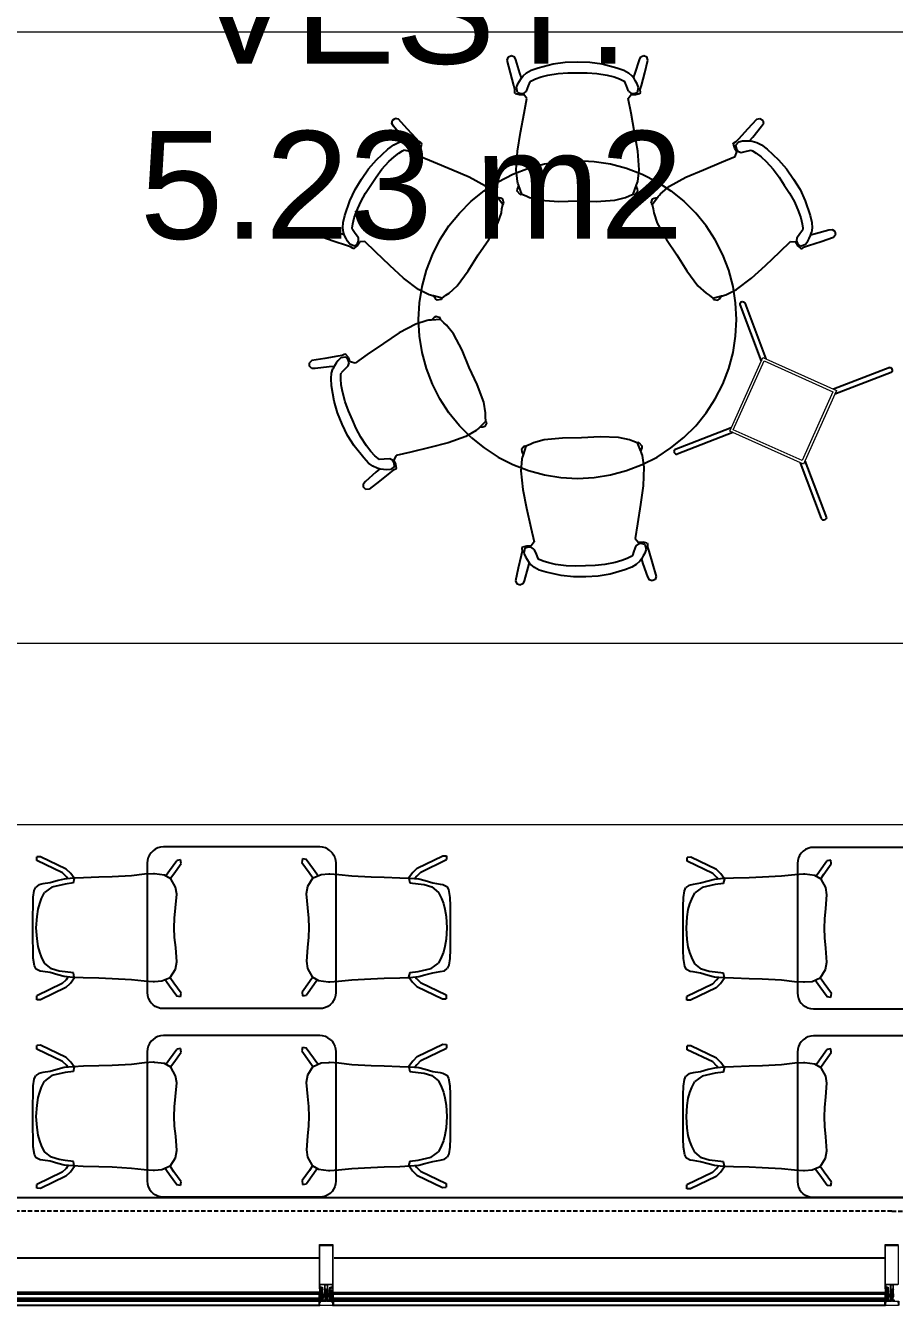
# Model space of a CAD drawing. Header units: metres. Extents: x -9891 to 773, y -8413 to 232.
# Drawn here: x -1410 to -1087.5, y -8413.1 to -7938 of the extents above; entities that cross this region are included whole.
import ezdxf
from ezdxf.enums import TextEntityAlignment as Align

# ---------------------------------------------------------------- set-up
doc = ezdxf.new("R2010")
doc.units = ezdxf.units.M
doc.header["$LTSCALE"] = 0.01
doc.header["$MEASUREMENT"] = 0
doc.linetypes.add('HIDDEN', pattern=[9.525, 6.35, -3.175])
doc.layers.get('0').update_dxf_attribs({"color": 30, "lineweight": 0})
for name, color, linetype in [('AG-ELEV-02', 152, 'Continuous'), ('AG-Hidden', 9, 'HIDDEN'), ('CAM', 1, 'Continuous')]:
    doc.layers.add(name, color=color, linetype=linetype)
for name, color, linetype, lineweight in [('AG-Furniture', 9, 'Continuous', 9), ('AG-Profile_Aluminium', 122, 'Continuous', 9), ('AI-040 @ 250', 2, 'Continuous', 20)]:
    doc.layers.add(name, color=color, linetype=linetype, lineweight=lineweight)
doc.styles.add('ARIAL', font='arial.ttf', dxfattribs={"width": 0.9})

# ---------------------------------------------------------------- blocks, each defined once
blk = doc.blocks.new('*U8')
at = {"style": 'ARIAL'}
for tag, p in [('NO', (1.676, 0.8)), ('MAHAL', (1.676, -1.8)), ('ALAN', (1.676, -4.4))]:
    blk.add_attdef(tag, text='', height=1.6, dxfattribs=at).set_placement(p, align=Align.MIDDLE_CENTER)
blk = doc.blocks.new('ART_00113592_P')
at = {"color": 0, "linetype": 'Continuous', "lineweight": -3}
for p, q in [((1, -49.2), (3.8, -39.1)), ((3.8, -39.1), (8.2, -29.7)), ((8.2, -29.7), (14.1, -21.4)), ((14.1, -21.4), (21.4, -14.1)), ((21.4, -14.1), (29.7, -8.2)), ((29.7, -8.2), (39.1, -3.8)), ((39.1, -3.8), (49.2, -1)), ((49.2, -1), (60, 0)), ((60, 0), (640, 0)), ((640, 0), (650.8, -1)), ((650.8, -1), (661, -3.8)), ((661, -3.8), (670.3, -8.2)), ((670.3, -8.2), (678.7, -14.1)), ((685.9, -21.4), (678.7, -14.1)), ((691.9, -29.7), (685.9, -21.4)), ((696.3, -39.1), (691.9, -29.7)), ((699.1, -49.2), (696.3, -39.1)), ((0, -60), (1, -49.2)), ((0, -540), (0, -60)), ((700.1, -60), (699.1, -49.2)), ((700, -60), (700.1, -60)), ((700.1, -540), (700.1, -60)), ((1, -550.8), (0, -540)), ((3.8, -561), (1, -550.8)), ((8.2, -570.3), (3.8, -561)), ((691.9, -570.3), (696.3, -561)), ((696.3, -561), (699.1, -550.8)), ((699.1, -550.8), (700.1, -540)), ((14.1, -578.7), (8.2, -570.3)), ((21.4, -585.9), (14.1, -578.7)), ((21.4, -585.9), (29.7, -591.9)), ((29.7, -591.9), (39.1, -596.3)), ((39.1, -596.3), (49.2, -599.1)), ((49.2, -599.1), (60, -600.1)), ((60, -600.1), (640, -600.1)), ((640, -600.1), (650.8, -599.1)), ((650.8, -599.1), (661, -596.3)), ((661, -596.3), (670.3, -591.9)), ((670.3, -591.9), (678.7, -585.9)), ((678.7, -585.9), (685.9, -578.7)), ((685.9, -578.7), (691.9, -570.3))]:
    blk.add_line(p, q, dxfattribs=at)
blk = doc.blocks.new('ART_00104314_P')
at = {"color": 0, "linetype": 'Continuous', "lineweight": -3}
for p, q in [((224.9, -0.3), (268.4, 0)), ((268.4, 0), (311.7, -0.3)), ((0, -28), (0.7, -14.3)), ((46, -123), (0, -28)), ((0.7, -14.3), (14.7, -14.5)), ((60.6, -109.3), (14.7, -14.5)), ((101, -64.7), (105.3, -37)), ((105.3, -37), (106.9, -27)), ((106.9, -27), (114.1, -12.5)), ((114.1, -12.5), (126, -6.2)), ((115.8, -69), (136.1, -43.3)), ((126, -6.2), (154.7, -1.5)), ((136.1, -43.3), (159.2, -32.4)), ((154.7, -1.5), (185.5, -0.7)), ((159.2, -32.4), (177.3, -25.4)), ((177.3, -25.4), (198.3, -19.6)), ((185.5, -0.7), (224.9, -0.3)), ((198.3, -19.6), (226, -15.6)), ((226, -15.6), (267.8, -12.3)), ((267.8, -12.3), (309.6, -15.6)), ((309.6, -15.6), (337.2, -19.6)), ((311.7, -0.3), (348.7, -0.6)), ((337.2, -19.6), (357.9, -25.4)), ((348.7, -0.6), (381.5, -1.4)), ((357.9, -25.4), (375.9, -32.4)), ((375.9, -32.4), (398.9, -43.3)), ((381.5, -1.4), (406.3, -5.4)), ((418.9, -70.9), (398.9, -43.3)), ((406.3, -5.4), (418.9, -10.9)), ((426.8, -21.6), (418.9, -10.9)), ((430.4, -37.6), (426.8, -21.6)), ((434.6, -64.8), (430.4, -37.6)), ((471.2, -110.5), (516.8, -15)), ((485.7, -124.2), (531.5, -28.4)), ((516.8, -15), (530.8, -14.7)), ((531.5, -28.4), (530.8, -14.7)), ((86.4, -116.3), (92.6, -92.8)), ((92.6, -92.8), (101, -64.7)), ((107, -97.4), (115.8, -69)), ((430, -119.7), (418.9, -70.9)), ((442.7, -93.8), (434.6, -64.8)), ((448.5, -116.5), (442.7, -93.8)), ((46, -123), (62.4, -139.4)), ((60.6, -109.3), (75.8, -124.5)), ((62.4, -139.4), (83.2, -154.4)), ((75.8, -124.5), (85.1, -131.2)), ((83.5, -148.7), (86.4, -116.3)), ((100.5, -150.5), (104.2, -119.7)), ((104.2, -119.7), (107, -97.4)), ((433.9, -150.5), (430, -119.7)), ((451.7, -149.7), (448.5, -116.5)), ((449.8, -130.1), (455.9, -125.6)), ((451.8, -153.1), (469.4, -140.5)), ((455.9, -125.6), (471.2, -110.5)), ((469.4, -140.5), (485.7, -124.2)), ((80.2, -245.3), (81.9, -187.2)), ((81.9, -187.2), (83.5, -148.7)), ((83.8, -153.8), (100.5, -150.5)), ((433.9, -150.5), (451.3, -154.8)), ((453.5, -187.5), (451.7, -149.7)), ((455.1, -245.3), (453.5, -187.5)), ((78.6, -294.2), (80.2, -245.3)), ((456.9, -294.4), (455.1, -245.3)), ((74.7, -365.7), (78.6, -294.2)), ((460.8, -365.8), (456.9, -294.4)), ((69.2, -413.4), (74.7, -365.7)), ((466.2, -414.4), (460.8, -365.8)), ((66.9, -447.1), (69.2, -413.4)), ((468.3, -447.5), (466.2, -414.4)), ((67.1, -451.2), (66.9, -447.1)), ((69.2, -478.9), (67.1, -451.2)), ((463.5, -488.8), (468.1, -451.6)), ((468.1, -451.6), (468.3, -447.5)), ((13.2, -534.5), (50.6, -507.5)), ((50.6, -507.5), (67.1, -495.8)), ((62.2, -523.8), (78.7, -512.1)), ((67.1, -495.8), (74.4, -490.9)), ((82.4, -509.5), (69.2, -478.9)), ((78.7, -512.1), (82.5, -509.5)), ((82.5, -509.6), (82.4, -509.5)), ((82.5, -509.6), (114.2, -529.3)), ((418.6, -529.9), (449.9, -512.2)), ((449.9, -512.2), (463.5, -488.8)), ((449.9, -512.2), (450.1, -512.1)), ((450.8, -510.8), (451.6, -511.3)), ((451.6, -511.3), (468.1, -523)), ((460.9, -493.4), (463.2, -495.1)), ((463.2, -495.1), (479.7, -506.8)), ((479.7, -506.8), (517.7, -534.1)), ((11, -548.4), (13.2, -534.5)), ((11, -548.4), (24.9, -550.8)), ((24.9, -550.8), (62.2, -523.8)), ((114.2, -529.3), (141.4, -534.3)), ((141.4, -534.3), (193.8, -530.5)), ((193.8, -530.5), (231.5, -526.4)), ((231.5, -526.4), (267.6, -524.7)), ((267.6, -524.7), (302.8, -526.1)), ((302.8, -526.1), (341.4, -530.1)), ((341.4, -530.1), (392, -534.2)), ((392, -534.2), (418.6, -529.9)), ((468.1, -523), (506.1, -550.3)), ((506.1, -550.3), (520, -548)), ((520, -548), (517.7, -534.1))]:
    blk.add_line(p, q, dxfattribs=at)
blk = doc.blocks.new('*U215')
at = {"color": 0, "linetype": 'Continuous', "lineweight": -3}
for p, q in [((-182.3, 561.1), (-122.7, 577.1)), ((-122.7, 577.1), (-61.7, 586.8)), ((-61.7, 586.8), (0, 590)), ((0, 590), (61.7, 586.8)), ((61.7, 586.8), (122.7, 577.1)), ((122.7, 577.1), (182.3, 561.1)), ((-295, 511), (-240, 539)), ((-240, 539), (-182.3, 561.1)), ((182.3, 561.1), (240, 539)), ((240, 539), (295, 511)), ((-394.8, 438.5), (-346.8, 477.3)), ((-346.8, 477.3), (-295, 511)), ((295, 511), (346.8, 477.3)), ((346.8, 477.3), (394.8, 438.5)), ((-438.5, 394.8), (-394.8, 438.5)), ((438.5, 394.8), (394.8, 438.5)), ((-477.3, 346.8), (-438.5, 394.8)), ((477.3, 346.8), (438.5, 394.8)), ((-511, 295), (-477.3, 346.8)), ((511, 295), (477.3, 346.8)), ((-539, 240), (-511, 295)), ((539, 240), (511, 295)), ((-561.1, 182.3), (-539, 240)), ((561.1, 182.3), (539, 240)), ((-577.1, 122.7), (-561.1, 182.3)), ((577.1, 122.7), (561.1, 182.3)), ((-586.8, 61.7), (-577.1, 122.7)), ((586.8, 61.7), (577.1, 122.7)), ((-590, 0), (-586.8, 61.7)), ((590, 0), (586.8, 61.7)), ((-586.8, -61.7), (-590, 0)), ((586.8, -61.7), (590, 0)), ((-577.1, -122.7), (-586.8, -61.7)), ((577.1, -122.7), (586.8, -61.7)), ((-561.1, -182.3), (-577.1, -122.7)), ((561.1, -182.3), (577.1, -122.7)), ((-539, -240), (-561.1, -182.3)), ((539, -240), (561.1, -182.3)), ((-511, -295), (-539, -240)), ((511, -295), (539, -240)), ((-477.3, -346.8), (-511, -295)), ((477.3, -346.8), (511, -295)), ((-438.5, -394.8), (-477.3, -346.8)), ((438.5, -394.8), (477.3, -346.8)), ((-394.8, -438.5), (-438.5, -394.8)), ((394.8, -438.5), (438.5, -394.8)), ((-394.8, -438.5), (-346.8, -477.3)), ((346.8, -477.3), (394.8, -438.5)), ((-346.8, -477.3), (-295, -511)), ((-295, -511), (-240, -539)), ((240, -539), (295, -511)), ((295, -511), (346.8, -477.3)), ((-240, -539), (-182.3, -561.1)), ((-182.3, -561.1), (-122.7, -577.1)), ((122.7, -577.1), (182.3, -561.1)), ((182.3, -561.1), (240, -539)), ((-122.7, -577.1), (-61.7, -586.8)), ((-61.7, -586.8), (0, -590)), ((0, -590), (61.7, -586.8)), ((61.7, -586.8), (122.7, -577.1))]:
    blk.add_line(p, q, dxfattribs=at)
blk = doc.blocks.new('ART_30103488_P')
at = {"color": 0, "linetype": 'Continuous', "lineweight": -3}
blk.add_blockref('*U215', (590, -590), dxfattribs=at)
blk = doc.blocks.new('ART_60179735_P')
at = {"color": 0, "linetype": 'Continuous', "lineweight": -3}
for p, q in [((15.6, 0), (27, -4.4)), ((0, -16.3), (4.4, -4.9)), ((12, -63.4), (0, -16.3)), ((4.4, -4.9), (15.6, 0)), ((31.9, -15.6), (27, -4.4)), ((47.6, -65), (31.9, -15.6)), ((89.7, -53.9), (114.9, -44.9)), ((114.9, -44.9), (170.5, -30.4)), ((170.5, -30.4), (215.5, -24.1)), ((215.5, -24.1), (261.3, -23.1)), ((261.3, -23.1), (307.1, -24.1)), ((307.1, -24.1), (352.1, -30.4)), ((352.1, -30.4), (407.7, -44.9)), ((407.7, -44.9), (432.9, -53.9)), ((475, -65), (490.7, -15.6)), ((490.7, -15.6), (495.6, -4.4)), ((495.6, -4.4), (507, 0)), ((507, 0), (518.2, -4.9)), ((510.6, -63.4), (522.6, -16.3)), ((522.6, -16.3), (518.2, -4.9)), ((24.2, -110.4), (12, -63.4)), ((39.6, -104.4), (45.6, -94.4)), ((45.6, -94.4), (51.6, -84.3)), ((53, -82.6), (47.6, -65)), ((51.6, -84.3), (59.2, -74.8)), ((59.2, -74.8), (72.4, -63.3)), ((72.4, -63.3), (89.7, -53.9)), ((85.6, -96.7), (90.4, -93.2)), ((90.4, -93.2), (105, -86.4)), ((105, -86.4), (125.9, -79.1)), ((125.9, -79.1), (151, -72.9)), ((151, -72.9), (189.5, -66.2)), ((189.5, -66.2), (225.3, -64)), ((225.3, -64), (261.3, -64.2)), ((261.3, -64.2), (297.3, -64)), ((297.3, -64), (333.1, -66.2)), ((333.1, -66.2), (371.6, -72.9)), ((371.6, -72.9), (396.7, -79.1)), ((396.7, -79.1), (417.6, -86.4)), ((417.6, -86.4), (432.2, -93.2)), ((432.2, -93.2), (437, -96.7)), ((432.9, -53.9), (450.2, -63.3)), ((450.2, -63.3), (463.4, -74.8)), ((471, -84.3), (463.4, -74.8)), ((469.6, -82.6), (475, -65)), ((477, -94.4), (471, -84.3)), ((483, -104.4), (477, -94.4)), ((498.4, -110.4), (510.6, -63.4)), ((28.5, -125.8), (24.2, -110.4)), ((28, -136.8), (28.5, -125.8)), ((30.1, -140.3), (28, -136.8)), ((30.1, -140.3), (44.8, -144.4)), ((34.5, -118), (39.6, -104.4)), ((38.8, -136.2), (34.5, -118)), ((38.8, -136.2), (52.6, -140.4)), ((52.6, -140.4), (63.5, -138.7)), ((63.5, -138.7), (72.4, -131.8)), ((72.4, -131.8), (79.5, -112.6)), ((79.5, -112.6), (85.6, -96.7)), ((443.1, -112.6), (437, -96.7)), ((450.2, -131.8), (443.1, -112.6)), ((450.2, -131.8), (459.1, -138.7)), ((459.1, -138.7), (470, -140.4)), ((470, -140.4), (483.8, -136.2)), ((477.8, -144.4), (492.5, -140.3)), ((488.1, -118), (483, -104.4)), ((483.8, -136.2), (488.1, -118)), ((492.5, -140.3), (494.6, -136.8)), ((494.2, -125.8), (498.4, -110.4)), ((494.6, -136.8), (494.2, -125.8)), ((44.8, -144.4), (61.9, -144.4)), ((73.5, -158.9), (61.9, -144.4)), ((62.8, -213.2), (73.5, -158.9)), ((449.1, -158.9), (460.7, -144.3)), ((459.8, -213.2), (449.1, -158.9)), ((460.7, -144.3), (477.8, -144.4)), ((49.9, -285), (62.8, -213.2)), ((472.7, -285), (459.8, -213.2)), ((37.9, -354.2), (49.9, -285)), ((484.7, -354.2), (472.7, -285)), ((33, -423.5), (37.9, -354.2)), ((489.6, -423.5), (484.7, -354.2)), ((37.8, -467.2), (33, -423.5)), ((484.8, -467.2), (489.6, -423.5)), ((39.5, -472.8), (37.8, -467.2)), ((42, -480), (39.5, -472.8)), ((480.6, -480), (483.1, -472.8)), ((483.1, -472.8), (484.8, -467.2)), ((37.7, -502.7), (38.4, -495.3)), ((48.4, -515.1), (37.7, -502.7)), ((38.4, -495.3), (43.1, -483.1)), ((43.1, -483.1), (42, -480)), ((54.4, -514.6), (43.1, -483.1)), ((48.4, -515.1), (54.2, -514)), ((54.4, -514.6), (70.2, -520.3)), ((70.2, -520.3), (83, -526.2)), ((439.6, -526.2), (452.4, -520.3)), ((452.4, -520.3), (468.2, -514.6)), ((468.2, -514.6), (479.5, -483.1)), ((468.4, -514), (474.3, -515.1)), ((474.3, -515.1), (484.9, -502.7)), ((479.5, -483.1), (480.6, -480)), ((484.2, -495.3), (479.5, -483.1)), ((484.9, -502.7), (484.2, -495.3)), ((83, -526.2), (122.8, -536.3)), ((122.8, -536.3), (191.7, -540.9)), ((191.7, -540.9), (261.3, -539.1)), ((261.3, -539.1), (330.9, -540.9)), ((330.9, -540.9), (399.8, -536.3)), ((399.8, -536.3), (439.6, -526.2))]:
    blk.add_line(p, q, dxfattribs=at)
blk = doc.blocks.new('ART_00069725_P')
at = {"linetype": 'Continuous', "lineweight": -3}
for p, q in [((5.8, -1.2), (9.1, 0)), ((9.1, 0), (12.5, 0)), ((605.9, 0), (609.2, 0)), ((609.2, 0), (612.5, -1.2)), ((0, -9.9), (0.9, -6.5)), ((0.3, -13.1), (0, -9.9)), ((0.3, -13.1), (159.2, -171.1)), ((1.8, -15.9), (0.3, -13.1)), ((0.9, -6.5), (2.9, -3.5)), ((2.9, -3.5), (5.8, -1.2)), ((12.5, 0), (15.4, -1.2)), ((15.4, -1.2), (174.1, -159.1)), ((445.9, -159.1), (605.9, 0)), ((459.2, -172.3), (616.5, -15.9)), ((612.5, -1.2), (615.4, -3.5)), ((617.4, -6.5), (615.4, -3.5)), ((616.5, -15.9), (618, -13.1)), ((618.4, -9.9), (617.4, -6.5)), ((618, -13.1), (618.4, -9.9)), ((1.8, -602.3), (159.2, -445.9)), ((15.4, -616.9), (174.1, -459.1)), ((445.9, -459.1), (605.9, -618.1)), ((459.2, -445.9), (616.5, -602.3)), ((0, -608.3), (0.3, -605)), ((0.9, -611.6), (0, -608.3)), ((0.3, -605), (1.8, -602.3)), ((2.9, -614.7), (0.9, -611.6)), ((2.9, -614.7), (5.8, -616.9)), ((5.8, -616.9), (9.1, -618.1)), ((12.5, -618.1), (15.4, -616.9)), ((15.4, -616.9), (15.4, -616.9)), ((609.2, -618.1), (612.5, -616.9)), ((612.5, -616.9), (615.4, -614.7)), ((615.4, -614.7), (617.4, -611.6)), ((618, -605), (616.5, -602.3)), ((617.4, -611.6), (618.4, -608.3)), ((618.4, -608.3), (618, -605)), ((9.1, -618.1), (12.5, -618.1)), ((605.9, -618.1), (609.2, -618.1))]:
    blk.add_line(p, q, dxfattribs=at)
for points in [[(159.2, -159.1), (459.2, -159.1), (459.2, -459.1), (159.2, -459.1)], [(169.2, -169.1), (449.2, -169.1), (449.2, -449.1), (169.2, -449.1)]]:
    blk.add_lwpolyline(points, close=True)
blk = doc.blocks.new('A$C4C4F46C8')
at = {"layer": 'AG-Furniture', "color": 251}
for points in [[(-17100, -15291.6), (-2006.3, -15291.6), (-2006.3, -13023.9), (-17100, -13023.9)], [(-1238, -15966.2), (-7710, -15966.2), (-7710, -17350), (-1238, -17350)]]:
    blk.add_lwpolyline(points, close=True, dxfattribs=at)
at = {"layer": 'AG-Furniture', "ltscale": 0.3}
for name, p in [('ART_60179735_P', (-3528.1, -13110.9, 720)), ('ART_60179735_P', (-3528.1, -13110.9, 720)), ('ART_30103488_P', (-3856.8, -13500, 1440))]:
    blk.add_blockref(name, p, dxfattribs=at)
for name, p, rotation in [('ART_60179735_P', (-4230.3, -13775.9, 720), 57), ('ART_60179735_P', (-4230.3, -13775.9, 720), 57), ('ART_60179735_P', (-2588, -13337.6, 720), 302.9999999999999), ('ART_60179735_P', (-2588, -13337.6, 720), 302.9999999999999), ('ART_60179735_P', (-4055, -14727, 720), 114), ('ART_60179735_P', (-4055, -14727, 720), 114), ('ART_00069725_P', (-2095.5, -14273.1, 720), 245.8857064652339), ('ART_00069725_P', (-2095.5, -14273.1, 720), 245.8857064652339), ('ART_60179735_P', (-2974.4, -15060.3, 720), 181.8272758102483), ('ART_60179735_P', (-2974.4, -15060.3, 720), 181.8272758102483), ('ART_00113592_P', (-4163.9, -16648.3, 3774.2), 180), ('ART_00113592_P', (-4163.9, -16648.3, 3774.2), 180), ('ART_00113592_P', (-1750.5, -16649.9), 180), ('ART_00113592_P', (-1750.5, -16649.9), 180), ('ART_00104314_P', (-5288.7, -16615.9, 3054.2), 90), ('ART_00104314_P', (-5288.7, -16615.9, 3054.2), 90), ('ART_00104314_P', (-3739.3, -16080.7, 3054.2), 270), ('ART_00104314_P', (-3739.3, -16080.7, 3054.2), 270), ('ART_00104314_P', (-2875.2, -16617.6, -720), 90), ('ART_00104314_P', (-2875.2, -16617.6, -720), 90), ('ART_00113592_P', (-4163.9, -17348.4, 3774.2), 180), ('ART_00113592_P', (-4163.9, -17348.4, 3774.2), 180), ('ART_00113592_P', (-1750.5, -17350), 180), ('ART_00113592_P', (-1750.5, -17350), 180), ('ART_00104314_P', (-5288.7, -17316, 3054.2), 90), ('ART_00104314_P', (-5288.7, -17316, 3054.2), 90), ('ART_00104314_P', (-3739.3, -16780.7, 3054.2), 270), ('ART_00104314_P', (-3739.3, -16780.7, 3054.2), 270), ('ART_00104314_P', (-2875.2, -17317.6, -720), 90), ('ART_00104314_P', (-2875.2, -17317.6, -720), 90)]:
    blk.add_blockref(name, p, dxfattribs=dict(at, rotation=rotation))
blk = doc.blocks.new('A$C33B82F70')
at = {"layer": 'AG-ELEV-02', "ltscale": 2.5}
for p, q in [((-8400, -8150), (-2500, -8150)), ((-4625, -8374.1), (-6670.4, -8374.1)), ((-2525, -8374.1), (-4570.4, -8374.1))]:
    blk.add_line(p, q, dxfattribs=at)
at = {"layer": 'AG-ELEV-02'}
for p, q in [((-4624, -8550), (-6676, -8550)), ((-4625.1, -8534.3), (-6674.9, -8534.3)), ((-4626.5, -8534.3), (-4626.5, -8550)), ((-4626.5, -8534.3), (-4626.5, -8550)), ((-2524, -8550), (-4576, -8550)), ((-2525.1, -8534.3), (-4574.9, -8534.3)), ((-4573.5, -8534.3), (-4573.5, -8550)), ((-2526.5, -8534.3), (-2526.5, -8550)), ((-2526.5, -8534.3), (-2526.5, -8550))]:
    blk.add_line(p, q, dxfattribs=at)
at = {"layer": 'AG-ELEV-02', "ltscale": 2.5}
blk.add_arc((-2500, -5700), 2450, 270, 0, dxfattribs=at)
at = {"layer": 'AG-Hidden', "ltscale": 250}
blk.add_line((-2500, -8200), (-8400, -8200), dxfattribs=at)
blk.add_lwpolyline([(-2500, -8200, 0.414214), (0, -5700), (0, 0)], format="xyb", dxfattribs=at)
at = {"layer": 'AG-Profile_Aluminium'}
for points in [[(-4584.2, -8487.7), (-4584.6, -8488.6, -0.280185), (-4585.1, -8488.8), (-4586.1, -8488.8, -0.414214), (-4586.6, -8488.3), (-4586.6, -8483.3, -0.414214), (-4585.1, -8481.8), (-4583.2, -8481.8), (-4583.2, -8481.3, -0.414214), (-4582.7, -8480.8), (-4579.7, -8480.8, -0.414214), (-4579.2, -8481.3), (-4579.2, -8481.8), (-4577, -8481.8), (-4577, -8475.3, 0.414214), (-4578.5, -8473.8), (-4595, -8473.8), (-4595, -8490.8), (-4594.4, -8490.8), (-4594.4, -8491.6, -0.414898), (-4594.6, -8491.8), (-4595, -8491.8), (-4595, -8509.8), (-4596, -8510.8), (-4597, -8510.8, -0.401727), (-4598.2, -8509.7), (-4597.7, -8509.4), (-4598.2, -8509.2), (-4598.2, -8508.3), (-4598.2, -8508.3), (-4597.7, -8508), (-4598.2, -8507.7), (-4598.2, -8506.9), (-4597.7, -8506.6), (-4598.2, -8506.3), (-4598.2, -8505.5), (-4597.7, -8505.2), (-4598.2, -8504.9), (-4598.2, -8504.1), (-4597.7, -8503.8), (-4598.2, -8503.5), (-4598.2, -8502.7), (-4597.7, -8502.4), (-4598.2, -8502.1), (-4598.2, -8501.3), (-4597.7, -8501), (-4598.2, -8500.7), (-4598.2, -8499.9), (-4597.7, -8499.6), (-4598.2, -8499.3), (-4598.2, -8498.4), (-4597.7, -8498.2), (-4598.2, -8497.9), (-4598.2, -8497), (-4597.7, -8496.7), (-4598.2, -8496.4), (-4598.2, -8495.6), (-4597.7, -8495.3), (-4598.2, -8495), (-4598.2, -8494.2), (-4597.7, -8493.9), (-4598.2, -8493.6), (-4598.2, -8493.2), (-4599.6, -8491.7, 0.414204), (-4600.3, -8491.7), (-4601.8, -8493.2), (-4601.8, -8494.3), (-4602.3, -8494.6), (-4601.8, -8494.9), (-4601.8, -8495.7), (-4602.3, -8496), (-4601.8, -8496.3), (-4601.8, -8497.2), (-4602.3, -8497.4), (-4601.8, -8497.7), (-4601.8, -8498.6), (-4602.3, -8498.9), (-4601.8, -8499.1), (-4601.8, -8500), (-4602.3, -8500.3), (-4601.8, -8500.6), (-4601.8, -8501.4), (-4602.3, -8501.7), (-4601.8, -8502), (-4601.8, -8502.8), (-4602.3, -8503.1), (-4601.8, -8503.4), (-4601.8, -8504.2), (-4602.3, -8504.5), (-4601.8, -8504.8), (-4601.8, -8505.6), (-4602.3, -8505.9), (-4601.8, -8506.2), (-4601.8, -8507), (-4602.3, -8507.3), (-4601.8, -8507.6), (-4601.8, -8508.5), (-4602.3, -8508.7), (-4601.8, -8509), (-4601.8, -8509.9), (-4602.3, -8510.2), (-4602, -8510.3, -0.259555), (-4603, -8510.8), (-4604, -8510.8), (-4605, -8509.8), (-4605, -8491.8), (-4605.4, -8491.8, -0.414214), (-4605.6, -8491.6), (-4605.6, -8490.8), (-4605, -8490.8), (-4605, -8473.8), (-4621.5, -8473.8, 0.414214), (-4623, -8475.3), (-4623, -8481.8), (-4620.8, -8481.8), (-4620.8, -8481.3, -0.414214), (-4620.3, -8480.8), (-4617.3, -8480.8, -0.414214), (-4616.8, -8481.3), (-4616.8, -8481.8), (-4614.9, -8481.8, -0.414214), (-4613.4, -8483.3), (-4613.4, -8488.3, -0.414214), (-4613.9, -8488.8), (-4614.9, -8488.8, -0.280185), (-4615.4, -8488.6), (-4615.8, -8487.7), (-4615.8, -8487.3), (-4614.6, -8487.3), (-4614.6, -8484.3, 0.414214), (-4615.1, -8483.8), (-4618.3, -8483.8), (-4618.8, -8483.3), (-4619.3, -8483.8), (-4622.5, -8483.8, 0.414214), (-4623, -8484.3), (-4623, -8487.3), (-4621.8, -8487.3), (-4621.8, -8487.7), (-4622.2, -8488.6, -0.280185), (-4622.7, -8488.8), (-4624.5, -8488.8, -0.414214), (-4625, -8488.3), (-4625, -8324.6, -0.414214), (-4624.5, -8324.1), (-4575.5, -8324.1, -0.400911), (-4575, -8324.6), (-4575, -8488.3, -0.414214), (-4575.5, -8488.8), (-4577.3, -8488.8, -0.280185), (-4577.8, -8488.6), (-4578.2, -8487.7), (-4578.2, -8487.3), (-4577, -8487.3), (-4577, -8484.3, 0.414214), (-4577.5, -8483.8), (-4580.7, -8483.8), (-4581.2, -8483.3), (-4581.7, -8483.8), (-4584.9, -8483.8, 0.414214), (-4585.4, -8484.3), (-4585.4, -8487.3), (-4584.2, -8487.3)], [(-4598.2, -8529.1), (-4598.2, -8529.5), (-4597.8, -8530.4, 0.280182), (-4597.3, -8530.6), (-4595.5, -8530.6, 0.414214), (-4595, -8530.1), (-4595, -8520.7, -0.198912), (-4594.4, -8519.3), (-4593.6, -8518.4, 0.198912), (-4593, -8517), (-4593, -8507.1, 0.414214), (-4593.5, -8506.6), (-4594.3, -8506.6, 0.414214), (-4594.8, -8507.1), (-4594.8, -8515.4, -0.414156), (-4595.3, -8515.9), (-4598.7, -8515.9, -0.414272), (-4599.2, -8515.4), (-4599.2, -8514.4, -0.414214), (-4599.1, -8514.3), (-4598.8, -8514.3, -0.244698), (-4598.7, -8514.3), (-4598.1, -8515.3, 0.414214), (-4597.8, -8515.3), (-4597.4, -8515.1), (-4598.4, -8513.8, 0.244698), (-4598.6, -8513.7), (-4598.9, -8513.7, -0.414214), (-4599.2, -8513.4), (-4599.2, -8512.1, -0.414214), (-4599.1, -8512), (-4598.8, -8512, -0.244698), (-4598.7, -8512.1), (-4598.1, -8513.1, 0.414214), (-4597.8, -8513.1), (-4597.4, -8512.9), (-4598.4, -8511.6, 0.244698), (-4598.6, -8511.4), (-4598.9, -8511.4, -0.414214), (-4599.2, -8511.1), (-4599.2, -8509.9, -0.414214), (-4599.1, -8509.8), (-4598.8, -8509.8, -0.244698), (-4598.7, -8509.8), (-4598.1, -8510.8, 0.414214), (-4597.8, -8510.9), (-4597.4, -8510.7), (-4598.4, -8509.3, 0.244698), (-4598.6, -8509.2), (-4598.9, -8509.2, -0.414214), (-4599.2, -8508.9), (-4599.2, -8507.7, -0.414214), (-4599.1, -8507.6), (-4598.8, -8507.6, -0.244698), (-4598.7, -8507.6), (-4598.1, -8508.6, 0.414214), (-4597.8, -8508.7), (-4597.4, -8508.4), (-4598.4, -8507.1, 0.244698), (-4598.6, -8507), (-4598.9, -8507, -0.414214), (-4599.2, -8506.7), (-4599.2, -8505.4, -0.414214), (-4599.1, -8505.3), (-4599, -8505.3, -0.244698), (-4598.9, -8505.4), (-4598.1, -8506.6, 0.414214), (-4597.8, -8506.6), (-4597.4, -8506.4), (-4599.1, -8504.1, 0), (-4599.1, -8504.1, 0.244698), (-4599.9, -8503.6), (-4600.1, -8503.6, 0.244698), (-4601, -8504.1), (-4602.6, -8506.4), (-4602.2, -8506.6, 0.414214), (-4602, -8506.6), (-4601.1, -8505.4, -0.244698), (-4601.1, -8505.3), (-4600.9, -8505.3, -0.414214), (-4600.8, -8505.4), (-4600.8, -8506.7, -0.414214), (-4601.1, -8507), (-4601.4, -8507, 0.244698), (-4601.6, -8507.1), (-4602.6, -8508.4), (-4602.2, -8508.7, 0.414214), (-4602, -8508.6), (-4601.3, -8507.6, -0.244698), (-4601.2, -8507.6), (-4600.9, -8507.6, -0.414214), (-4600.8, -8507.7), (-4600.8, -8508.9, -0.414214), (-4601.1, -8509.2), (-4601.4, -8509.2, 0.244698), (-4601.6, -8509.3), (-4602.6, -8510.7), (-4602.2, -8510.9, 0.414214), (-4602, -8510.8), (-4601.3, -8509.8, -0.244698), (-4601.2, -8509.8), (-4600.9, -8509.8, -0.414214), (-4600.8, -8509.9), (-4600.8, -8511.1, -0.414214), (-4601.1, -8511.4), (-4601.4, -8511.4, 0.244698), (-4601.6, -8511.6), (-4602.6, -8512.9), (-4602.2, -8513.1, 0.414214), (-4602, -8513.1), (-4601.3, -8512.1, -0.244698), (-4601.2, -8512), (-4600.9, -8512, -0.414214), (-4600.8, -8512.1), (-4600.8, -8513.4, -0.414214), (-4601.1, -8513.7), (-4601.4, -8513.7, 0.244698), (-4601.6, -8513.8), (-4602.6, -8515.1), (-4602.2, -8515.3, 0.414214), (-4602, -8515.3), (-4601.3, -8514.3, -0.244698), (-4601.2, -8514.3), (-4600.9, -8514.3, -0.414214), (-4600.8, -8514.4), (-4600.8, -8515.4, -0.414214), (-4601.3, -8515.9), (-4604.7, -8515.9, -0.414214), (-4605.2, -8515.4), (-4605.2, -8507.1, 0.414214), (-4605.7, -8506.6), (-4606.5, -8506.6, 0.414214), (-4607, -8507.1), (-4607, -8517, 0.198912), (-4606.4, -8518.4), (-4605.6, -8519.3, -0.198912), (-4605, -8520.7), (-4605, -8530.1, 0.414214), (-4604.5, -8530.6), (-4602.7, -8530.6, 0.280182), (-4602.2, -8530.4), (-4601.8, -8529.5), (-4601.8, -8529.1), (-4603, -8529.1), (-4603, -8526.1, -0.414214), (-4602.5, -8525.6), (-4600.5, -8525.6), (-4600, -8525.1), (-4599.5, -8525.6), (-4597.5, -8525.6, -0.414214), (-4597, -8526.1), (-4597, -8529.1)], [(-4599.6, -8489.1, 0.414204), (-4600.3, -8489.1), (-4602.3, -8491.1, -0.668177), (-4603.1, -8490.7), (-4603.1, -8473.8), (-4596.8, -8473.8), (-4596.8, -8490.7, -0.668169), (-4597.7, -8491.1)], [(-2498.2, -8529.1), (-2498.2, -8529.5), (-2497.8, -8530.4, 0.280182), (-2497.3, -8530.6), (-2495.5, -8530.6, 0.414214), (-2495, -8530.1), (-2495, -8520.7, -0.198912), (-2494.4, -8519.3), (-2493.6, -8518.4, 0.198912), (-2493, -8517), (-2493, -8507.1, 0.414214), (-2493.5, -8506.6), (-2494.3, -8506.6, 0.414214), (-2494.8, -8507.1), (-2494.8, -8515.4, -0.414156), (-2495.3, -8515.9), (-2498.7, -8515.9, -0.414272), (-2499.2, -8515.4), (-2499.2, -8514.4, -0.414214), (-2499.1, -8514.3), (-2498.8, -8514.3, -0.244698), (-2498.7, -8514.3), (-2498.1, -8515.3, 0.414214), (-2497.8, -8515.3), (-2497.4, -8515.1), (-2498.4, -8513.8, 0.244698), (-2498.6, -8513.7), (-2498.9, -8513.7, -0.414214), (-2499.2, -8513.4), (-2499.2, -8512.1, -0.414214), (-2499.1, -8512), (-2498.8, -8512, -0.244698), (-2498.7, -8512.1), (-2498.1, -8513.1, 0.414214), (-2497.8, -8513.1), (-2497.4, -8512.9), (-2498.4, -8511.6, 0.244698), (-2498.6, -8511.4), (-2498.9, -8511.4, -0.414214), (-2499.2, -8511.1), (-2499.2, -8509.9, -0.414214), (-2499.1, -8509.8), (-2498.8, -8509.8, -0.244698), (-2498.7, -8509.8), (-2498.1, -8510.8, 0.414214), (-2497.8, -8510.9), (-2497.4, -8510.7), (-2498.4, -8509.3, 0.244698), (-2498.6, -8509.2), (-2498.9, -8509.2, -0.414214), (-2499.2, -8508.9), (-2499.2, -8507.7, -0.414214), (-2499.1, -8507.6), (-2498.8, -8507.6, -0.244698), (-2498.7, -8507.6), (-2498.1, -8508.6, 0.414214), (-2497.8, -8508.7), (-2497.4, -8508.4), (-2498.4, -8507.1, 0.244698), (-2498.6, -8507), (-2498.9, -8507, -0.414214), (-2499.2, -8506.7), (-2499.2, -8505.4, -0.414214), (-2499.1, -8505.3), (-2499, -8505.3, -0.244698), (-2498.9, -8505.4), (-2498.1, -8506.6, 0.414214), (-2497.8, -8506.6), (-2497.4, -8506.4), (-2499.1, -8504.1, 0), (-2499.1, -8504.1, 0.244698), (-2499.9, -8503.6), (-2500.1, -8503.6, 0.244698), (-2501, -8504.1), (-2502.6, -8506.4), (-2502.2, -8506.6, 0.414214), (-2502, -8506.6), (-2501.1, -8505.4, -0.244698), (-2501.1, -8505.3), (-2500.9, -8505.3, -0.414214), (-2500.8, -8505.4), (-2500.8, -8506.7, -0.414214), (-2501.1, -8507), (-2501.4, -8507, 0.244698), (-2501.6, -8507.1), (-2502.6, -8508.4), (-2502.2, -8508.7, 0.414214), (-2502, -8508.6), (-2501.3, -8507.6, -0.244698), (-2501.2, -8507.6), (-2500.9, -8507.6, -0.414214), (-2500.8, -8507.7), (-2500.8, -8508.9, -0.414214), (-2501.1, -8509.2), (-2501.4, -8509.2, 0.244698), (-2501.6, -8509.3), (-2502.6, -8510.7), (-2502.2, -8510.9, 0.414214), (-2502, -8510.8), (-2501.3, -8509.8, -0.244698), (-2501.2, -8509.8), (-2500.9, -8509.8, -0.414214), (-2500.8, -8509.9), (-2500.8, -8511.1, -0.414214), (-2501.1, -8511.4), (-2501.4, -8511.4, 0.244698), (-2501.6, -8511.6), (-2502.6, -8512.9), (-2502.2, -8513.1, 0.414214), (-2502, -8513.1), (-2501.3, -8512.1, -0.244698), (-2501.2, -8512), (-2500.9, -8512, -0.414214), (-2500.8, -8512.1), (-2500.8, -8513.4, -0.414214), (-2501.1, -8513.7), (-2501.4, -8513.7, 0.244698), (-2501.6, -8513.8), (-2502.6, -8515.1), (-2502.2, -8515.3, 0.414214), (-2502, -8515.3), (-2501.3, -8514.3, -0.244698), (-2501.2, -8514.3), (-2500.9, -8514.3, -0.414214), (-2500.8, -8514.4), (-2500.8, -8515.4, -0.414214), (-2501.3, -8515.9), (-2504.7, -8515.9, -0.414214), (-2505.2, -8515.4), (-2505.2, -8507.1, 0.414214), (-2505.7, -8506.6), (-2506.5, -8506.6, 0.414214), (-2507, -8507.1), (-2507, -8517, 0.198912), (-2506.4, -8518.4), (-2505.6, -8519.3, -0.198912), (-2505, -8520.7), (-2505, -8530.1, 0.414214), (-2504.5, -8530.6), (-2502.7, -8530.6, 0.280182), (-2502.2, -8530.4), (-2501.8, -8529.5), (-2501.8, -8529.1), (-2503, -8529.1), (-2503, -8526.1, -0.414214), (-2502.5, -8525.6), (-2500.5, -8525.6), (-2500, -8525.1), (-2499.5, -8525.6), (-2497.5, -8525.6, -0.414214), (-2497, -8526.1), (-2497, -8529.1)], [(-2499.6, -8489.1, 0.414204), (-2500.3, -8489.1), (-2502.3, -8491.1, -0.668177), (-2503.1, -8490.7), (-2503.1, -8473.8), (-2496.8, -8473.8), (-2496.8, -8490.7, -0.668169), (-2497.7, -8491.1)], [(-4600, -8548.7), (-4576, -8548.7, 0.415475), (-4575.8, -8548.5), (-4575.8, -8540.6), (-4577.2, -8539.5, -0.734294), (-4575.8, -8536.3, 0.180054), (-4575.2, -8536.1), (-4575.2, -8534.7, -1.029401), (-4574.5, -8534.7), (-4574.5, -8548.5, -0.414214), (-4576, -8550), (-4624, -8550, -0.414214), (-4625.5, -8548.5), (-4625.5, -8534.7, -1.029594), (-4624.8, -8534.7), (-4624.8, -8536.1, 0.18004), (-4624.2, -8536.3, -0.734976), (-4622.8, -8539.5), (-4624.2, -8540.6), (-4624.2, -8548.5, 0.415536), (-4624, -8548.7)], [(-2500, -8548.7), (-2476, -8548.7, 0.415475), (-2475.8, -8548.5), (-2475.8, -8540.6), (-2477.2, -8539.5, -0.734294), (-2475.8, -8536.3, 0.180054), (-2475.2, -8536.1), (-2475.2, -8534.7, -1.029401), (-2474.5, -8534.7), (-2474.5, -8548.5, -0.414214), (-2476, -8550), (-2524, -8550, -0.414214), (-2525.5, -8548.5), (-2525.5, -8534.7, -1.029594), (-2524.8, -8534.7), (-2524.8, -8536.1, 0.18004), (-2524.2, -8536.3, -0.734976), (-2522.8, -8539.5), (-2524.2, -8540.6), (-2524.2, -8548.5, 0.415536), (-2524, -8548.7)]]:
    blk.add_lwpolyline(points, format="xyb", close=True, dxfattribs=at)
for points in [[(-4576.8, -8472), (-4623.1, -8472), (-4623.1, -8328.1), (-4576.8, -8328.1)], [(-2476.8, -8472), (-2523.1, -8472), (-2523.1, -8328.1), (-2476.8, -8328.1)], [(-4603, -8523.6), (-4597, -8523.6), (-4597, -8517.8), (-4603, -8517.8)], [(-2503, -8523.6), (-2497, -8523.6), (-2497, -8517.8), (-2503, -8517.8)]]:
    blk.add_lwpolyline(points, close=True, dxfattribs=at)
blk.add_lwpolyline([(-2478.5, -8473.8), (-2495, -8473.8), (-2495, -8490.8), (-2494.4, -8490.8), (-2494.4, -8491.6, -0.414898), (-2494.6, -8491.8), (-2495, -8491.8), (-2495, -8509.8), (-2496, -8510.8), (-2497, -8510.8, -0.401727), (-2498.2, -8509.7), (-2497.7, -8509.4), (-2498.2, -8509.2), (-2498.2, -8508.3), (-2498.2, -8508.3), (-2497.7, -8508), (-2498.2, -8507.7), (-2498.2, -8506.9), (-2497.7, -8506.6), (-2498.2, -8506.3), (-2498.2, -8505.5), (-2497.7, -8505.2), (-2498.2, -8504.9), (-2498.2, -8504.1), (-2497.7, -8503.8), (-2498.2, -8503.5), (-2498.2, -8502.7), (-2497.7, -8502.4), (-2498.2, -8502.1), (-2498.2, -8501.3), (-2497.7, -8501), (-2498.2, -8500.7), (-2498.2, -8499.9), (-2497.7, -8499.6), (-2498.2, -8499.3), (-2498.2, -8498.4), (-2497.7, -8498.2), (-2498.2, -8497.9), (-2498.2, -8497), (-2497.7, -8496.7), (-2498.2, -8496.4), (-2498.2, -8495.6), (-2497.7, -8495.3), (-2498.2, -8495), (-2498.2, -8494.2), (-2497.7, -8493.9), (-2498.2, -8493.6), (-2498.2, -8493.2), (-2499.6, -8491.7, 0.414204), (-2500.3, -8491.7), (-2501.8, -8493.2), (-2501.8, -8494.3), (-2502.3, -8494.6), (-2501.8, -8494.9), (-2501.8, -8495.7), (-2502.3, -8496), (-2501.8, -8496.3), (-2501.8, -8497.2), (-2502.3, -8497.4), (-2501.8, -8497.7), (-2501.8, -8498.6), (-2502.3, -8498.9), (-2501.8, -8499.1), (-2501.8, -8500), (-2502.3, -8500.3), (-2501.8, -8500.6), (-2501.8, -8501.4), (-2502.3, -8501.7), (-2501.8, -8502), (-2501.8, -8502.8), (-2502.3, -8503.1), (-2501.8, -8503.4), (-2501.8, -8504.2), (-2502.3, -8504.5), (-2501.8, -8504.8), (-2501.8, -8505.6), (-2502.3, -8505.9), (-2501.8, -8506.2), (-2501.8, -8507), (-2502.3, -8507.3), (-2501.8, -8507.6), (-2501.8, -8508.5), (-2502.3, -8508.7), (-2501.8, -8509), (-2501.8, -8509.9), (-2502.3, -8510.2), (-2502, -8510.3, -0.259555), (-2503, -8510.8), (-2504, -8510.8), (-2505, -8509.8), (-2505, -8491.8), (-2505.4, -8491.8, -0.414214), (-2505.6, -8491.6), (-2505.6, -8490.8), (-2505, -8490.8), (-2505, -8473.8), (-2521.5, -8473.8, 0.414214), (-2523, -8475.3), (-2523, -8481.8), (-2520.8, -8481.8), (-2520.8, -8481.3, -0.414214), (-2520.3, -8480.8), (-2517.3, -8480.8, -0.414214), (-2516.8, -8481.3), (-2516.8, -8481.8), (-2514.9, -8481.8, -0.414214), (-2513.4, -8483.3), (-2513.4, -8488.3, -0.414214), (-2513.9, -8488.8), (-2514.9, -8488.8, -0.280185), (-2515.4, -8488.6), (-2515.8, -8487.7), (-2515.8, -8487.3), (-2514.6, -8487.3), (-2514.6, -8484.3, 0.414214), (-2515.1, -8483.8), (-2518.3, -8483.8), (-2518.8, -8483.3), (-2519.3, -8483.8), (-2522.5, -8483.8, 0.414214), (-2523, -8484.3), (-2523, -8487.3), (-2521.8, -8487.3), (-2521.8, -8487.7), (-2522.2, -8488.6, -0.280185), (-2522.7, -8488.8), (-2524.5, -8488.8, -0.414214), (-2525, -8488.3), (-2525, -8324.6, -0.414214), (-2524.5, -8324.1), (-2475.5, -8324.1, -0.400911)], format="xyb", dxfattribs=at)
at = {"layer": 'AG-Profile_Aluminium', "color": 9}
for points in [[(-4614.9, -8501.9, 0.433199), (-4611.7, -8498.9), (-4612.6, -8490.1, -0.414214), (-4612.3, -8489.8), (-4611.9, -8489.8, 0.414214), (-4611.6, -8489.5), (-4611.6, -8489.1, 0.414214), (-4611.9, -8488.8), (-4614.9, -8488.8, -0.414214), (-4615.9, -8487.8), (-4615.9, -8486.5), (-4614.9, -8486.5), (-4614.9, -8486, 0.384615), (-4622.7, -8486), (-4622.7, -8486.5), (-4621.6, -8486.5), (-4621.6, -8487.8, -0.414214), (-4622.6, -8488.8), (-4625, -8488.8), (-4624.7, -8500.5, 0.213288), (-4623.3, -8501.8, -0.005109)], [(-4623.5, -8498.8), (-4623, -8498.8), (-4622.9, -8498.3), (-4614.7, -8497.4), (-4614.6, -8497.8), (-4614.1, -8497.8), (-4613.2, -8498.9, -0.436697), (-4615.4, -8500.9, 0.010178), (-4623.4, -8500.7, -0.26621), (-4623.7, -8500.2), (-4624, -8499.3, -0.414214)], [(-4615.7, -8495, 0.425894), (-4615.2, -8494.4), (-4615.6, -8492.3, 0.3686), (-4616.1, -8491.8), (-4621, -8491.8, 0.375315), (-4621.5, -8492.3), (-4621.9, -8495.1, 0.490444), (-4621.4, -8495.6)], [(-4617.4, -8485.7, 0.142901), (-4620.1, -8485.7), (-4620.1, -8488.5, 0.414214), (-4619.8, -8488.8), (-4617.7, -8488.8, 0.414214), (-4617.4, -8488.5)], [(-4585.1, -8501.9, -0.433199), (-4588.3, -8498.9), (-4587.4, -8490.1, 0.414214), (-4587.7, -8489.8), (-4588.1, -8489.8, -0.414214), (-4588.4, -8489.5), (-4588.4, -8489.1, -0.414214), (-4588.1, -8488.8), (-4585.1, -8488.8, 0.414214), (-4584.1, -8487.8), (-4584.1, -8486.5), (-4585.1, -8486.5), (-4585.1, -8486, -0.384615), (-4577.3, -8486), (-4577.3, -8486.5), (-4578.4, -8486.5), (-4578.4, -8487.8, 0.414214), (-4577.4, -8488.8), (-4575, -8488.8), (-4575.3, -8500.5, -0.213288), (-4576.7, -8501.8, 0.005109)], [(-4576.5, -8498.8), (-4577, -8498.8), (-4577.1, -8498.3), (-4585.3, -8497.4), (-4585.4, -8497.8), (-4585.9, -8497.8), (-4586.8, -8498.9, 0.436697), (-4584.6, -8500.9, -0.010178), (-4576.6, -8500.7, 0.26621), (-4576.3, -8500.2), (-4576, -8499.3, 0.414214)], [(-4584.3, -8495, -0.425894), (-4584.8, -8494.4), (-4584.4, -8492.3, -0.3686), (-4583.9, -8491.8), (-4579, -8491.8, -0.375315), (-4578.5, -8492.3), (-4578.1, -8495.1, -0.490444), (-4578.6, -8495.6)], [(-2514.9, -8501.9, 0.433199), (-2511.7, -8498.9), (-2512.6, -8490.1, -0.414214), (-2512.3, -8489.8), (-2511.9, -8489.8, 0.414214), (-2511.6, -8489.5), (-2511.6, -8489.1, 0.414214), (-2511.9, -8488.8), (-2514.9, -8488.8, -0.414214), (-2515.9, -8487.8), (-2515.9, -8486.5), (-2514.9, -8486.5), (-2514.9, -8486, 0.384615), (-2522.7, -8486), (-2522.7, -8486.5), (-2521.6, -8486.5), (-2521.6, -8487.8, -0.414214), (-2522.6, -8488.8), (-2525, -8488.8), (-2524.7, -8500.5, 0.213288), (-2523.3, -8501.8, -0.005109)], [(-2523.5, -8498.8), (-2523, -8498.8), (-2522.9, -8498.3), (-2514.7, -8497.4), (-2514.6, -8497.8), (-2514.1, -8497.8), (-2513.2, -8498.9, -0.436697), (-2515.4, -8500.9, 0.010178), (-2523.4, -8500.7, -0.26621), (-2523.7, -8500.2), (-2524, -8499.3, -0.414214)], [(-2515.7, -8495, 0.425894), (-2515.2, -8494.4), (-2515.6, -8492.3, 0.3686), (-2516.1, -8491.8), (-2521, -8491.8, 0.375315), (-2521.5, -8492.3), (-2521.9, -8495.1, 0.490444), (-2521.4, -8495.6)], [(-2517.4, -8485.7, 0.142901), (-2520.1, -8485.7), (-2520.1, -8488.5, 0.414214), (-2519.8, -8488.8), (-2517.7, -8488.8, 0.414214), (-2517.4, -8488.5)], [(-4586.4, -8530.5), (-4586.8, -8531.4), (-4587.7, -8531.4), (-4587.4, -8530.5, 0.834458), (-4587.9, -8530.5), (-4588.3, -8531.4), (-4589.2, -8531.4), (-4588.9, -8530.5, 0.834458), (-4589.4, -8530.5), (-4589.8, -8531.4), (-4590.7, -8531.4), (-4590.8, -8531.1, 0.363249), (-4591, -8530.9), (-4597.4, -8530.9, -0.414214), (-4598.4, -8529.9), (-4598.4, -8529.1), (-4597.3, -8529.1), (-4597.3, -8528.6, 0.543452), (-4602.7, -8528.6), (-4602.7, -8529.1), (-4601.7, -8529.1), (-4601.7, -8529.9, -0.414214), (-4602.7, -8530.9), (-4609, -8530.9, 0.363249), (-4609.3, -8531.1), (-4609.3, -8531.4), (-4610.2, -8531.4), (-4610.8, -8530.6, 0.834458), (-4611.3, -8530.6), (-4610.8, -8531.4), (-4611.7, -8531.4), (-4612.3, -8530.6, 0.834458), (-4612.8, -8530.6), (-4612.3, -8531.4), (-4613.2, -8531.4), (-4613.8, -8530.6, 0.834458), (-4614.3, -8530.6), (-4613.8, -8531.4), (-4614.7, -8531.4), (-4615.3, -8530.6, 0.834458), (-4615.8, -8530.6), (-4615.3, -8531.4), (-4616.2, -8531.4), (-4616.8, -8530.6, 0.834458), (-4617.3, -8530.6), (-4616.8, -8531.4), (-4617.7, -8531.4), (-4618.3, -8530.6, 0.834458), (-4618.8, -8530.6), (-4618.3, -8531.4), (-4619.2, -8531.4), (-4619.8, -8530.6, 0.834458), (-4620.3, -8530.6), (-4619.8, -8531.4), (-4620.7, -8531.4), (-4621.3, -8530.6, 0.834458), (-4621.8, -8530.6), (-4621.3, -8531.4), (-4622.2, -8531.4), (-4622.8, -8530.6, 0.834458), (-4623.3, -8530.6), (-4622.8, -8531.4), (-4623.7, -8531.4), (-4624.3, -8530.6, 0.833224), (-4624.8, -8530.6), (-4624.8, -8530.7, -0.121295), (-4624.5, -8531.5, -0.083975), (-4626.7, -8530.4, 0.853065), (-4626.9, -8530.8, -0.075674), (-4625.1, -8533.1, 0.344474), (-4624.1, -8533.9), (-4602.2, -8533.9, 0.253164), (-4601.4, -8533.4, -0.541002), (-4598.6, -8533.4, 0.253164), (-4597.8, -8533.9), (-4575.9, -8533.9, 0.344474), (-4574.9, -8533.1, -0.075525), (-4573.2, -8530.8, 0.853065), (-4573.5, -8530.4, -0.085692), (-4575.5, -8531.5, -0.114183), (-4575.3, -8530.6), (-4575.4, -8530.5, 0.833224), (-4575.9, -8530.5), (-4576.3, -8531.4), (-4577.2, -8531.4), (-4576.9, -8530.5, 0.834458), (-4577.4, -8530.5), (-4577.8, -8531.4), (-4578.7, -8531.4), (-4578.4, -8530.5, 0.834458), (-4578.9, -8530.5), (-4579.3, -8531.4), (-4580.2, -8531.4), (-4579.9, -8530.5, 0.834458), (-4580.4, -8530.5), (-4580.8, -8531.4), (-4581.7, -8531.4), (-4581.4, -8530.5, 0.834458), (-4581.9, -8530.5), (-4582.3, -8531.4), (-4583.2, -8531.4), (-4582.9, -8530.5, 0.834458), (-4583.4, -8530.5), (-4583.8, -8531.4), (-4584.7, -8531.4), (-4584.4, -8530.5, 0.834458), (-4584.9, -8530.5), (-4585.3, -8531.4), (-4586.2, -8531.4), (-4585.9, -8530.5, 0.834458)]]:
    blk.add_lwpolyline(points, format="xyb", close=True, dxfattribs=at)
blk.add_lwpolyline([(-2489.8, -8531.4), (-2490.7, -8531.4), (-2490.8, -8531.1, 0.363249), (-2491, -8530.9), (-2497.4, -8530.9, -0.414214), (-2498.4, -8529.9), (-2498.4, -8529.1), (-2497.3, -8529.1), (-2497.3, -8528.6, 0.543452), (-2502.7, -8528.6), (-2502.7, -8529.1), (-2501.7, -8529.1), (-2501.7, -8529.9, -0.414214), (-2502.7, -8530.9), (-2509, -8530.9, 0.363249), (-2509.3, -8531.1), (-2509.3, -8531.4), (-2510.2, -8531.4), (-2510.8, -8530.6, 0.834458), (-2511.3, -8530.6), (-2510.8, -8531.4), (-2511.7, -8531.4), (-2512.3, -8530.6, 0.834458), (-2512.8, -8530.6), (-2512.3, -8531.4), (-2513.2, -8531.4), (-2513.8, -8530.6, 0.834458), (-2514.3, -8530.6), (-2513.8, -8531.4), (-2514.7, -8531.4), (-2515.3, -8530.6, 0.834458), (-2515.8, -8530.6), (-2515.3, -8531.4), (-2516.2, -8531.4), (-2516.8, -8530.6, 0.834458), (-2517.3, -8530.6), (-2516.8, -8531.4), (-2517.7, -8531.4), (-2518.3, -8530.6, 0.834458), (-2518.8, -8530.6), (-2518.3, -8531.4), (-2519.2, -8531.4), (-2519.8, -8530.6, 0.834458), (-2520.3, -8530.6), (-2519.8, -8531.4), (-2520.7, -8531.4), (-2521.3, -8530.6, 0.834458), (-2521.8, -8530.6), (-2521.3, -8531.4), (-2522.2, -8531.4), (-2522.8, -8530.6, 0.834458), (-2523.3, -8530.6), (-2522.8, -8531.4), (-2523.7, -8531.4), (-2524.3, -8530.6, 0.833224), (-2524.8, -8530.6), (-2524.8, -8530.7, -0.121295), (-2524.5, -8531.5, -0.083975), (-2526.7, -8530.4, 0.853065), (-2526.9, -8530.8, -0.075674), (-2525.1, -8533.1, 0.344474), (-2524.1, -8533.9), (-2502.2, -8533.9, 0.253164), (-2501.4, -8533.4, -0.541002), (-2498.6, -8533.4, 0.253164), (-2497.8, -8533.9), (-2475.9, -8533.9, 0.344474)], format="xyb", dxfattribs=at)
at = {"layer": 'CAM'}
for p, q in [((-4612.1, -8501.8), (-6687.9, -8501.8)), ((-4612.1, -8507.8), (-4612.1, -8501.8)), ((-4587.9, -8507.8), (-4587.9, -8501.8)), ((-2512.1, -8507.8), (-2512.1, -8501.8)), ((-4612.1, -8503.8), (-6687.9, -8503.8)), ((-4612.1, -8505.8), (-6687.9, -8505.8)), ((-4612.1, -8507.8), (-6687.9, -8507.8)), ((-4612.1, -8524.8), (-6687.9, -8524.8)), ((-4612.1, -8526.8), (-6687.9, -8526.8)), ((-4612.1, -8528.8), (-6687.9, -8528.8)), ((-4612.1, -8530.8), (-6687.9, -8530.8)), ((-4612.1, -8530.8), (-4612.1, -8524.8)), ((-2512.1, -8503.8), (-4587.9, -8503.8)), ((-2512.1, -8505.8), (-4587.9, -8505.8)), ((-2512.1, -8507.8), (-4587.9, -8507.8)), ((-2512.1, -8524.8), (-4587.9, -8524.8)), ((-4587.9, -8530.8), (-4587.9, -8524.8)), ((-2512.1, -8526.8), (-4587.9, -8526.8)), ((-2512.1, -8528.8), (-4587.9, -8528.8)), ((-2512.1, -8530.8), (-4587.9, -8530.8)), ((-2512.1, -8530.8), (-2512.1, -8524.8))]:
    blk.add_line(p, q, dxfattribs=at)
for points in [[(-4624.8, -8507.8), (-4624.8, -8524.8), (-4619.1, -8524.8), (-4617.1, -8522.8), (-4617.1, -8509.8), (-4619.1, -8507.8)], [(-4624.1, -8508.5), (-4619.4, -8508.5), (-4617.8, -8510.1), (-4617.8, -8522.6), (-4619.4, -8524.1), (-4624.1, -8524.1)], [(-4575.2, -8507.8), (-4575.2, -8524.8), (-4580.9, -8524.8), (-4582.9, -8522.8), (-4582.9, -8509.8), (-4580.9, -8507.8)], [(-4575.9, -8508.5), (-4580.6, -8508.5), (-4582.2, -8510.1), (-4582.2, -8522.6), (-4580.6, -8524.1), (-4575.9, -8524.1)], [(-2524.8, -8507.8), (-2524.8, -8524.8), (-2519.1, -8524.8), (-2517.1, -8522.8), (-2517.1, -8509.8), (-2519.1, -8507.8)], [(-2524.1, -8508.5), (-2519.4, -8508.5), (-2517.8, -8510.1), (-2517.8, -8522.6), (-2519.4, -8524.1), (-2524.1, -8524.1)]]:
    blk.add_lwpolyline(points, close=True, dxfattribs=at)
for centre, start, end in [((-4572.8, -8516.3), 167.7895, 192.2105), ((-4627.2, -8516.3), 347.7895, 12.2105), ((-2472.8, -8516.3), 167.7895, 192.2105)]:
    blk.add_arc(centre, 40.2, start, end, dxfattribs=at)

msp = doc.modelspace()

# ---------------------------------------------------------------- block references
at = {"xscale": 0.1, "yscale": 0.1, "zscale": 0.1}
msp.add_blockref('A$C33B82F70', (-838.44, -7558.09), dxfattribs=at)
at = {"layer": 'AG-Furniture', "xscale": 0.1, "yscale": 0.1, "zscale": 0.1}
msp.add_blockref('A$C4C4F46C8', (-878.44, -6638.09), dxfattribs=at)
at = {"layer": 'AI-040 @ 250', "color": 2, "linetype": 'Continuous', "lineweight": -2, "transparency": 33554610, "xscale": 25, "yscale": 25, "zscale": 25}
msp.add_blockref('*U8', (-1308.6, -7887.17), dxfattribs=at).add_auto_attribs({'ALAN': '5.23 m2', 'MAHAL': 'VEST.', 'NO': '2-790a2'})

doc.saveas('drawing.dxf')
